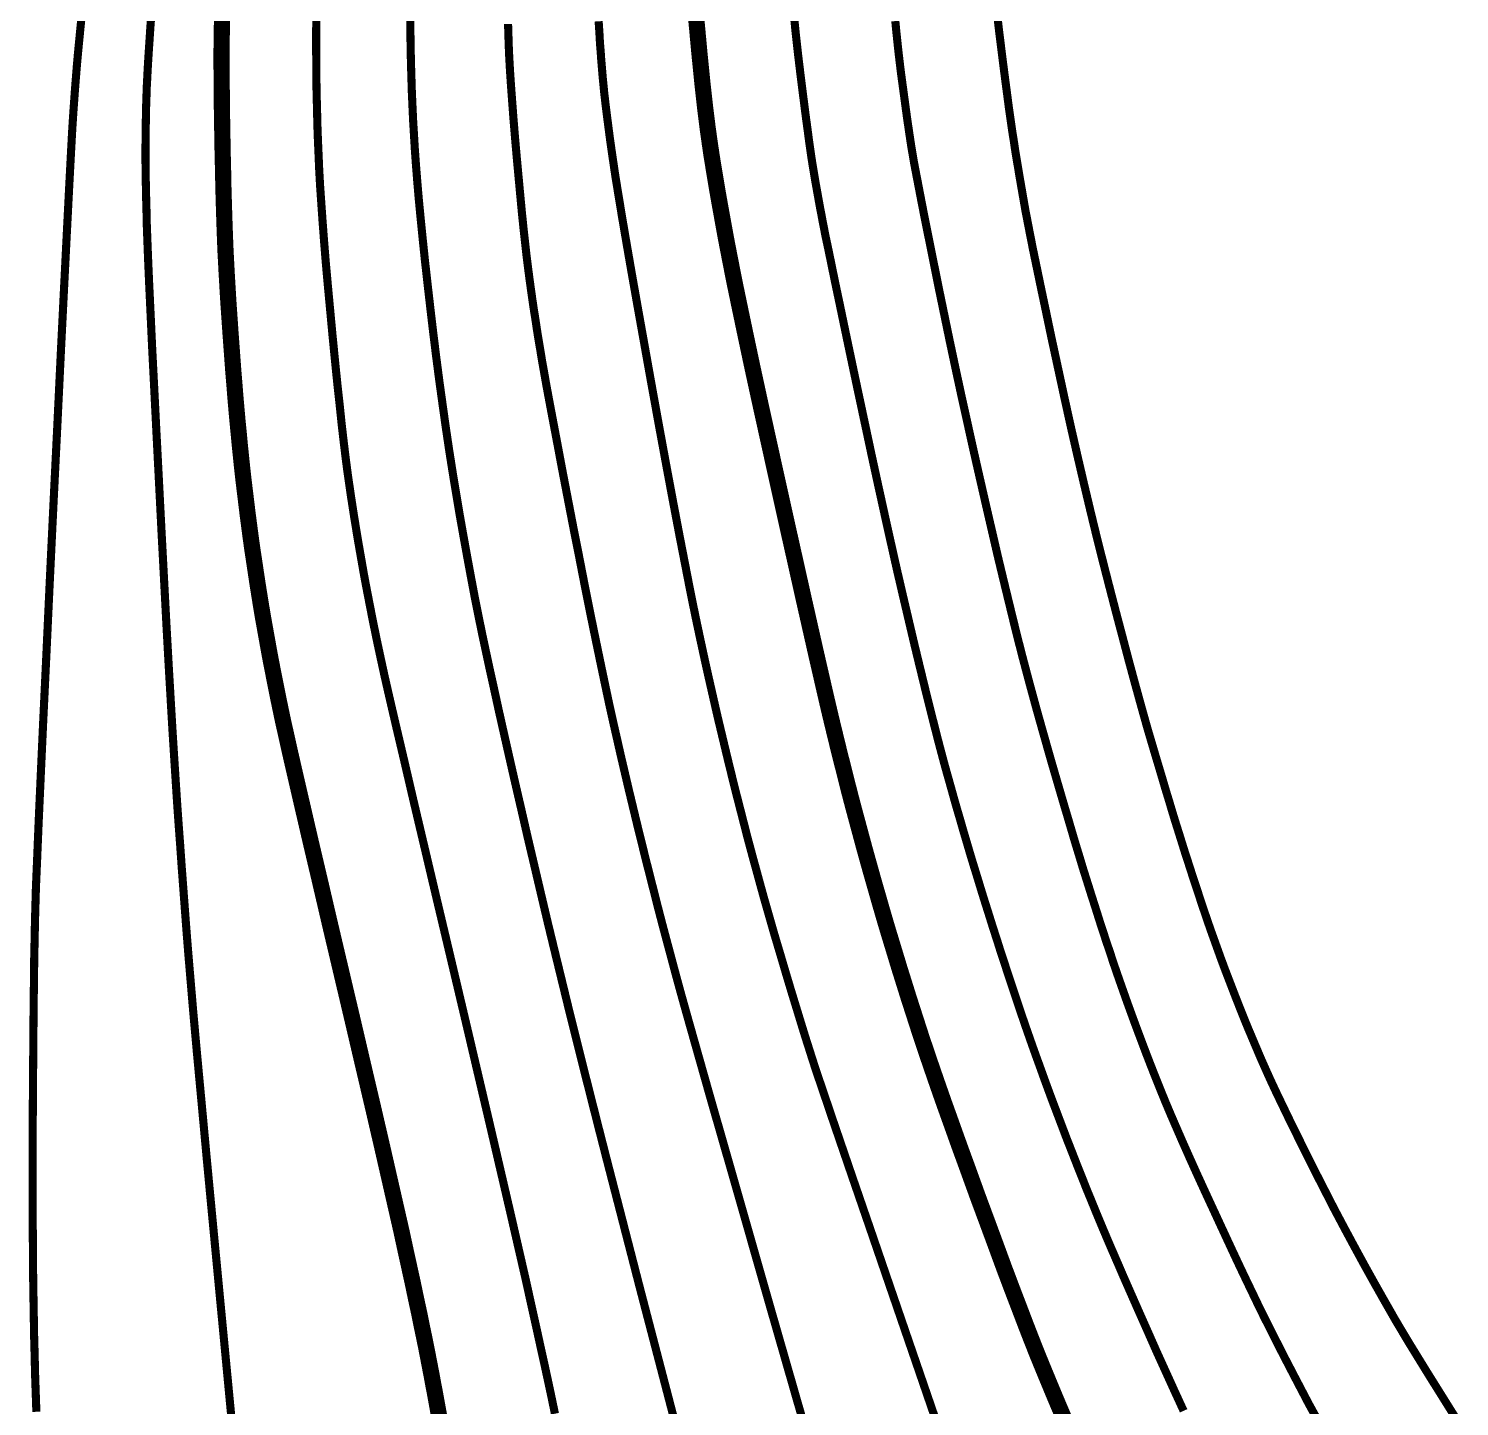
# Model space of a CAD drawing. Extents: x 36524600 to 36525730, y 2746759 to 2747713.
# Drawn here: x 36525081.64 to 36525094.89, y 2747604.37 to 2747617.13 of the extents above; entities that cross this region are included whole.
import ezdxf

# ---------------------------------------------------------------- set-up
doc = ezdxf.new("R2010")
doc.units = 0
doc.header["$LTSCALE"] = 1000
doc.header["$MEASUREMENT"] = 0
doc.layers.add('DGX', color=251, linetype='Continuous')

# ---------------------------------------------------------------- blocks, each defined once
blk = doc.blocks.new('dxt')
at = {"layer": 'DGX', "color": 253, "linetype": 'Continuous', "flags": 128}
for points, const_width in [([(36525085.446, 2747604.246), (36525085.431, 2747604.33), (36525085.416, 2747604.413), (36525085.401, 2747604.496), (36525085.385, 2747604.579), (36525085.37, 2747604.661), (36525085.354, 2747604.744), (36525085.338, 2747604.827), (36525085.321, 2747604.915), (36525085.301, 2747605.013), (36525085.278, 2747605.122), (36525085.254, 2747605.241), (36525085.226, 2747605.37), (36525085.197, 2747605.509), (36525085.164, 2747605.659), (36525085.129, 2747605.818), (36525085.089, 2747606.003), (36525085.038, 2747606.226), (36525084.978, 2747606.489), (36525084.909, 2747606.791), (36525084.83, 2747607.132), (36525084.741, 2747607.511), (36525084.643, 2747607.931), (36525084.535, 2747608.389), (36525084.428, 2747608.843), (36525084.333, 2747609.251), (36525084.248, 2747609.612), (36525084.175, 2747609.927), (36525084.113, 2747610.195), (36525084.062, 2747610.417), (36525084.023, 2747610.592), (36525083.994, 2747610.721), (36525083.972, 2747610.826), (36525083.95, 2747610.932), (36525083.929, 2747611.037), (36525083.908, 2747611.143), (36525083.887, 2747611.249), (36525083.867, 2747611.355), (36525083.848, 2747611.461), (36525083.829, 2747611.567), (36525083.81, 2747611.673), (36525083.792, 2747611.779), (36525083.775, 2747611.885), (36525083.758, 2747611.992), (36525083.742, 2747612.098), (36525083.726, 2747612.205), (36525083.71, 2747612.311), (36525083.695, 2747612.418), (36525083.681, 2747612.525), (36525083.667, 2747612.632), (36525083.654, 2747612.739), (36525083.641, 2747612.846), (36525083.628, 2747612.953), (36525083.616, 2747613.06), (36525083.605, 2747613.167), (36525083.594, 2747613.274), (36525083.584, 2747613.382), (36525083.573, 2747613.493), (36525083.563, 2747613.606), (36525083.553, 2747613.72), (36525083.544, 2747613.837), (36525083.534, 2747613.956), (36525083.525, 2747614.078), (36525083.516, 2747614.201), (36525083.507, 2747614.324), (36525083.499, 2747614.442), (36525083.491, 2747614.556), (36525083.484, 2747614.666), (36525083.478, 2747614.771), (36525083.472, 2747614.873), (36525083.467, 2747614.97), (36525083.462, 2747615.063), (36525083.458, 2747615.159), (36525083.454, 2747615.267), (36525083.45, 2747615.387), (36525083.446, 2747615.517), (36525083.442, 2747615.66), (36525083.439, 2747615.813), (36525083.435, 2747615.978), (36525083.432, 2747616.154), (36525083.429, 2747616.33), (36525083.427, 2747616.495), (36525083.426, 2747616.649), (36525083.425, 2747616.791), (36525083.425, 2747616.921), (36525083.426, 2747617.041), (36525083.428, 2747617.148), (36525083.43, 2747617.245)], 0.15), ([(36525086.512, 2747604.305), (36525086.484, 2747604.441), (36525086.452, 2747604.591), (36525086.417, 2747604.753), (36525086.378, 2747604.929), (36525086.337, 2747605.117), (36525086.292, 2747605.319), (36525086.241, 2747605.55), (36525086.177, 2747605.829), (36525086.102, 2747606.156), (36525086.015, 2747606.53), (36525085.917, 2747606.951), (36525085.807, 2747607.42), (36525085.686, 2747607.936), (36525085.553, 2747608.499), (36525085.421, 2747609.056), (36525085.304, 2747609.552), (36525085.201, 2747609.988), (36525085.114, 2747610.363), (36525085.04, 2747610.678), (36525084.981, 2747610.932), (36525084.937, 2747611.125), (36525084.908, 2747611.258), (36525084.886, 2747611.36), (36525084.864, 2747611.463), (36525084.843, 2747611.565), (36525084.822, 2747611.668), (36525084.802, 2747611.771), (36525084.782, 2747611.874), (36525084.762, 2747611.977), (36525084.743, 2747612.08), (36525084.725, 2747612.183), (36525084.707, 2747612.286), (36525084.689, 2747612.389), (36525084.672, 2747612.493), (36525084.655, 2747612.596), (36525084.639, 2747612.7), (36525084.623, 2747612.803), (36525084.608, 2747612.907), (36525084.592, 2747613.019), (36525084.575, 2747613.149), (36525084.557, 2747613.297), (36525084.538, 2747613.461), (36525084.519, 2747613.644), (36525084.497, 2747613.844), (36525084.475, 2747614.061), (36525084.452, 2747614.295), (36525084.43, 2747614.532), (36525084.409, 2747614.756), (36525084.39, 2747614.967), (36525084.374, 2747615.166), (36525084.36, 2747615.351), (36525084.348, 2747615.523), (36525084.337, 2747615.683), (36525084.329, 2747615.829), (36525084.323, 2747615.969), (36525084.317, 2747616.109), (36525084.312, 2747616.249), (36525084.309, 2747616.389), (36525084.305, 2747616.529), (36525084.303, 2747616.669), (36525084.302, 2747616.809), (36525084.301, 2747616.949), (36525084.301, 2747617.084), (36525084.302, 2747617.211)], 0.075), ([(36525083.545, 2747603.966), (36525083.476, 2747604.689), (36525083.406, 2747605.423), (36525083.343, 2747606.085), (36525083.287, 2747606.676), (36525083.239, 2747607.196), (36525083.197, 2747607.645), (36525083.163, 2747608.023), (36525083.137, 2747608.33), (36525083.117, 2747608.566), (36525083.101, 2747608.766), (36525083.086, 2747608.966), (36525083.071, 2747609.166), (36525083.056, 2747609.366), (36525083.042, 2747609.567), (36525083.027, 2747609.767), (36525083.013, 2747609.967), (36525083, 2747610.168), (36525082.986, 2747610.386), (36525082.97, 2747610.64), (36525082.953, 2747610.931), (36525082.934, 2747611.258), (36525082.914, 2747611.62), (36525082.893, 2747612.019), (36525082.87, 2747612.454), (36525082.846, 2747612.925), (36525082.822, 2747613.39), (36525082.801, 2747613.808), (36525082.782, 2747614.18), (36525082.767, 2747614.504), (36525082.754, 2747614.781), (36525082.744, 2747615.012), (36525082.737, 2747615.195), (36525082.732, 2747615.331), (36525082.73, 2747615.441), (36525082.727, 2747615.543), (36525082.725, 2747615.638), (36525082.723, 2747615.726), (36525082.722, 2747615.807), (36525082.721, 2747615.881), (36525082.721, 2747615.948), (36525082.721, 2747616.008), (36525082.721, 2747616.065), (36525082.722, 2747616.121), (36525082.722, 2747616.177), (36525082.723, 2747616.234), (36525082.724, 2747616.29), (36525082.725, 2747616.347), (36525082.726, 2747616.403), (36525082.728, 2747616.459), (36525082.73, 2747616.519), (36525082.732, 2747616.586), (36525082.736, 2747616.66), (36525082.74, 2747616.741), (36525082.745, 2747616.829), (36525082.751, 2747616.924), (36525082.758, 2747617.026), (36525082.765, 2747617.135), (36525082.773, 2747617.244)], 0.075), ([(36525082.129, 2747617.249), (36525082.118, 2747617.137), (36525082.107, 2747617.025), (36525082.096, 2747616.912), (36525082.086, 2747616.8), (36525082.077, 2747616.688), (36525082.068, 2747616.575), (36525082.06, 2747616.462), (36525082.052, 2747616.35), (36525082.042, 2747616.195), (36525082.029, 2747615.954), (36525082.012, 2747615.629), (36525081.991, 2747615.218), (36525081.966, 2747614.722), (36525081.937, 2747614.14), (36525081.905, 2747613.474), (36525081.868, 2747612.722), (36525081.832, 2747611.969), (36525081.801, 2747611.298), (36525081.773, 2747610.71), (36525081.75, 2747610.204), (36525081.731, 2747609.781), (36525081.717, 2747609.44), (36525081.706, 2747609.182), (36525081.701, 2747609.005), (36525081.697, 2747608.862), (36525081.694, 2747608.702), (36525081.69, 2747608.525), (36525081.688, 2747608.331), (36525081.685, 2747608.12), (36525081.683, 2747607.893), (36525081.681, 2747607.648), (36525081.679, 2747607.387), (36525081.677, 2747607.122), (36525081.676, 2747606.869), (36525081.676, 2747606.626), (36525081.676, 2747606.394), (36525081.676, 2747606.172), (36525081.677, 2747605.962), (36525081.679, 2747605.762), (36525081.68, 2747605.573), (36525081.683, 2747605.39), (36525081.686, 2747605.209), (36525081.689, 2747605.029), (36525081.694, 2747604.85), (36525081.698, 2747604.673), (36525081.704, 2747604.497), (36525081.71, 2747604.323)], 0.075), ([(36525087.661, 2747604.082), (36525087.54, 2747604.546), (36525087.417, 2747605.017), (36525087.301, 2747605.461), (36525087.194, 2747605.876), (36525087.094, 2747606.264), (36525087.001, 2747606.624), (36525086.916, 2747606.956), (36525086.839, 2747607.26), (36525086.769, 2747607.537), (36525086.703, 2747607.8), (36525086.638, 2747608.062), (36525086.574, 2747608.325), (36525086.51, 2747608.588), (36525086.446, 2747608.852), (36525086.384, 2747609.115), (36525086.322, 2747609.379), (36525086.26, 2747609.642), (36525086.201, 2747609.9), (36525086.144, 2747610.146), (36525086.091, 2747610.379), (36525086.041, 2747610.6), (36525085.994, 2747610.809), (36525085.951, 2747611.006), (36525085.91, 2747611.191), (36525085.873, 2747611.363), (36525085.837, 2747611.532), (36525085.802, 2747611.704), (36525085.767, 2747611.88), (36525085.733, 2747612.061), (36525085.699, 2747612.245), (36525085.665, 2747612.433), (36525085.631, 2747612.625), (36525085.598, 2747612.821), (36525085.565, 2747613.022), (36525085.533, 2747613.226), (36525085.502, 2747613.435), (36525085.472, 2747613.649), (36525085.442, 2747613.866), (36525085.413, 2747614.089), (36525085.385, 2747614.315), (36525085.358, 2747614.546), (36525085.332, 2747614.773), (36525085.308, 2747614.987), (36525085.287, 2747615.189), (36525085.268, 2747615.379), (36525085.251, 2747615.556), (36525085.237, 2747615.72), (36525085.225, 2747615.872), (36525085.215, 2747616.011), (36525085.207, 2747616.145), (36525085.199, 2747616.278), (36525085.193, 2747616.411), (36525085.187, 2747616.544), (36525085.183, 2747616.677), (36525085.179, 2747616.811), (36525085.176, 2747616.944), (36525085.174, 2747617.077), (36525085.173, 2747617.206)], 0.075), ([(36525089.042, 2747603.426), (36525088.761, 2747604.405), (36525088.511, 2747605.275), (36525088.294, 2747606.035), (36525088.108, 2747606.686), (36525087.953, 2747607.226), (36525087.831, 2747607.657), (36525087.74, 2747607.979), (36525087.681, 2747608.19), (36525087.638, 2747608.347), (36525087.596, 2747608.504), (36525087.554, 2747608.661), (36525087.512, 2747608.818), (36525087.471, 2747608.975), (36525087.431, 2747609.133), (36525087.391, 2747609.29), (36525087.351, 2747609.448), (36525087.312, 2747609.606), (36525087.273, 2747609.764), (36525087.235, 2747609.922), (36525087.197, 2747610.08), (36525087.16, 2747610.238), (36525087.123, 2747610.396), (36525087.087, 2747610.555), (36525087.051, 2747610.713), (36525087.014, 2747610.88), (36525086.975, 2747611.064), (36525086.933, 2747611.264), (36525086.888, 2747611.481), (36525086.84, 2747611.715), (36525086.79, 2747611.965), (36525086.738, 2747612.233), (36525086.682, 2747612.516), (36525086.628, 2747612.796), (36525086.579, 2747613.051), (36525086.536, 2747613.281), (36525086.497, 2747613.487), (36525086.463, 2747613.667), (36525086.434, 2747613.823), (36525086.411, 2747613.954), (36525086.392, 2747614.06), (36525086.377, 2747614.154), (36525086.361, 2747614.247), (36525086.346, 2747614.341), (36525086.332, 2747614.435), (36525086.317, 2747614.529), (36525086.303, 2747614.623), (36525086.29, 2747614.717), (36525086.277, 2747614.811), (36525086.264, 2747614.911), (36525086.25, 2747615.023), (36525086.236, 2747615.147), (36525086.221, 2747615.283), (36525086.206, 2747615.43), (36525086.191, 2747615.59), (36525086.175, 2747615.761), (36525086.158, 2747615.945), (36525086.142, 2747616.128), (36525086.128, 2747616.299), (36525086.116, 2747616.459), (36525086.105, 2747616.607), (36525086.096, 2747616.743), (36525086.089, 2747616.867), (36525086.084, 2747616.98), (36525086.081, 2747617.081), (36525086.078, 2747617.175)], 0.075), ([(36525090.349, 2747603.343), (36525090, 2747604.361), (36525089.699, 2747605.237), (36525089.448, 2747605.969), (36525089.245, 2747606.559), (36525089.092, 2747607.006), (36525088.989, 2747607.31), (36525088.934, 2747607.472), (36525088.903, 2747607.567), (36525088.869, 2747607.674), (36525088.831, 2747607.793), (36525088.791, 2747607.923), (36525088.748, 2747608.064), (36525088.701, 2747608.217), (36525088.652, 2747608.381), (36525088.6, 2747608.557), (36525088.546, 2747608.738), (36525088.494, 2747608.92), (36525088.442, 2747609.102), (36525088.392, 2747609.285), (36525088.342, 2747609.467), (36525088.293, 2747609.65), (36525088.246, 2747609.834), (36525088.199, 2747610.017), (36525088.153, 2747610.201), (36525088.108, 2747610.385), (36525088.064, 2747610.569), (36525088.02, 2747610.753), (36525087.978, 2747610.937), (36525087.936, 2747611.122), (36525087.895, 2747611.307), (36525087.855, 2747611.492), (36525087.813, 2747611.69), (36525087.767, 2747611.916), (36525087.718, 2747612.168), (36525087.664, 2747612.446), (36525087.606, 2747612.752), (36525087.544, 2747613.084), (36525087.478, 2747613.443), (36525087.408, 2747613.829), (36525087.34, 2747614.21), (36525087.278, 2747614.557), (36525087.223, 2747614.868), (36525087.175, 2747615.145), (36525087.134, 2747615.386), (36525087.1, 2747615.593), (36525087.072, 2747615.764), (36525087.052, 2747615.9), (36525087.035, 2747616.016), (36525087.02, 2747616.124), (36525087.007, 2747616.224), (36525086.995, 2747616.317), (36525086.984, 2747616.403), (36525086.975, 2747616.481), (36525086.967, 2747616.552), (36525086.961, 2747616.616), (36525086.955, 2747616.675), (36525086.95, 2747616.735), (36525086.945, 2747616.795), (36525086.94, 2747616.855), (36525086.936, 2747616.915), (36525086.931, 2747616.975), (36525086.927, 2747617.035), (36525086.924, 2747617.095), (36525086.92, 2747617.151), (36525086.917, 2747617.2)], 0.075), ([(36525091.282, 2747604.131), (36525091.146, 2747604.451), (36525091.046, 2747604.692), (36525090.98, 2747604.853), (36525090.929, 2747604.982), (36525090.873, 2747605.126), (36525090.812, 2747605.286), (36525090.745, 2747605.461), (36525090.673, 2747605.652), (36525090.597, 2747605.859), (36525090.515, 2747606.081), (36525090.427, 2747606.318), (36525090.341, 2747606.556), (36525090.26, 2747606.778), (36525090.186, 2747606.985), (36525090.117, 2747607.177), (36525090.055, 2747607.354), (36525089.999, 2747607.516), (36525089.949, 2747607.663), (36525089.905, 2747607.794), (36525089.865, 2747607.918), (36525089.825, 2747608.042), (36525089.785, 2747608.166), (36525089.746, 2747608.291), (36525089.707, 2747608.415), (36525089.669, 2747608.54), (36525089.631, 2747608.665), (36525089.593, 2747608.79), (36525089.556, 2747608.915), (36525089.52, 2747609.04), (36525089.484, 2747609.165), (36525089.448, 2747609.291), (36525089.413, 2747609.416), (36525089.378, 2747609.542), (36525089.344, 2747609.668), (36525089.31, 2747609.794), (36525089.276, 2747609.92), (36525089.243, 2747610.046), (36525089.211, 2747610.172), (36525089.179, 2747610.299), (36525089.147, 2747610.425), (36525089.116, 2747610.552), (36525089.085, 2747610.679), (36525089.055, 2747610.805), (36525089.021, 2747610.95), (36525088.98, 2747611.129), (36525088.931, 2747611.342), (36525088.875, 2747611.59), (36525088.811, 2747611.873), (36525088.74, 2747612.191), (36525088.661, 2747612.543), (36525088.575, 2747612.93), (36525088.489, 2747613.319), (36525088.41, 2747613.677), (36525088.339, 2747614.004), (36525088.276, 2747614.301), (36525088.22, 2747614.568), (36525088.171, 2747614.804), (36525088.131, 2747615.009), (36525088.097, 2747615.184), (36525088.069, 2747615.338), (36525088.043, 2747615.482), (36525088.019, 2747615.617), (36525087.998, 2747615.742), (36525087.979, 2747615.857), (36525087.962, 2747615.962), (36525087.948, 2747616.057), (36525087.936, 2747616.142), (36525087.925, 2747616.222), (36525087.915, 2747616.303), (36525087.905, 2747616.383), (36525087.896, 2747616.464), (36525087.887, 2747616.544), (36525087.878, 2747616.625), (36525087.87, 2747616.705), (36525087.862, 2747616.786), (36525087.854, 2747616.864), (36525087.847, 2747616.937), (36525087.841, 2747617.004), (36525087.835, 2747617.067), (36525087.83, 2747617.124), (36525087.825, 2747617.175), (36525087.821, 2747617.222)], 0.15), ([(36525092.334, 2747604.332), (36525092.249, 2747604.517), (36525092.165, 2747604.702), (36525092.081, 2747604.887), (36525091.999, 2747605.073), (36525091.919, 2747605.253), (36525091.845, 2747605.421), (36525091.776, 2747605.578), (36525091.713, 2747605.724), (36525091.655, 2747605.858), (36525091.603, 2747605.98), (36525091.556, 2747606.092), (36525091.515, 2747606.191), (36525091.477, 2747606.285), (36525091.438, 2747606.379), (36525091.401, 2747606.473), (36525091.363, 2747606.568), (36525091.326, 2747606.662), (36525091.289, 2747606.757), (36525091.252, 2747606.851), (36525091.216, 2747606.946), (36525091.18, 2747607.041), (36525091.144, 2747607.136), (36525091.108, 2747607.231), (36525091.073, 2747607.326), (36525091.038, 2747607.422), (36525091.004, 2747607.517), (36525090.969, 2747607.613), (36525090.935, 2747607.708), (36525090.901, 2747607.805), (36525090.866, 2747607.905), (36525090.831, 2747608.008), (36525090.795, 2747608.114), (36525090.759, 2747608.222), (36525090.722, 2747608.333), (36525090.685, 2747608.447), (36525090.646, 2747608.564), (36525090.609, 2747608.682), (36525090.571, 2747608.799), (36525090.535, 2747608.914), (36525090.499, 2747609.028), (36525090.464, 2747609.14), (36525090.43, 2747609.252), (36525090.396, 2747609.362), (36525090.363, 2747609.47), (36525090.331, 2747609.579), (36525090.299, 2747609.687), (36525090.268, 2747609.795), (36525090.236, 2747609.904), (36525090.205, 2747610.013), (36525090.175, 2747610.121), (36525090.144, 2747610.23), (36525090.114, 2747610.339), (36525090.083, 2747610.455), (36525090.049, 2747610.585), (36525090.013, 2747610.728), (36525089.973, 2747610.886), (36525089.931, 2747611.057), (36525089.886, 2747611.242), (36525089.838, 2747611.441), (36525089.788, 2747611.654), (36525089.735, 2747611.88), (36525089.68, 2747612.117), (36525089.624, 2747612.367), (36525089.566, 2747612.628), (36525089.506, 2747612.901), (36525089.444, 2747613.186), (36525089.381, 2747613.482), (36525089.315, 2747613.791), (36525089.252, 2747614.089), (36525089.196, 2747614.356), (36525089.147, 2747614.591), (36525089.104, 2747614.795), (36525089.069, 2747614.967), (36525089.04, 2747615.107), (36525089.017, 2747615.215), (36525089.002, 2747615.292), (36525088.99, 2747615.353), (36525088.979, 2747615.414), (36525088.967, 2747615.475), (36525088.956, 2747615.536), (36525088.945, 2747615.598), (36525088.934, 2747615.659), (36525088.923, 2747615.72), (36525088.913, 2747615.781), (36525088.902, 2747615.847), (36525088.89, 2747615.921), (36525088.878, 2747616.004), (36525088.865, 2747616.095), (36525088.852, 2747616.195), (36525088.837, 2747616.304), (36525088.822, 2747616.421), (36525088.806, 2747616.547), (36525088.79, 2747616.673), (36525088.776, 2747616.79), (36525088.763, 2747616.897), (36525088.752, 2747616.996), (36525088.742, 2747617.086), (36525088.734, 2747617.167), (36525088.727, 2747617.239)], 0.075), ([(36525093.564, 2747604.267), (36525093.492, 2747604.398), (36525093.446, 2747604.486), (36525093.4, 2747604.574), (36525093.354, 2747604.662), (36525093.308, 2747604.751), (36525093.262, 2747604.839), (36525093.217, 2747604.928), (36525093.172, 2747605.017), (36525093.127, 2747605.106), (36525093.079, 2747605.201), (36525093.027, 2747605.307), (36525092.971, 2747605.424), (36525092.909, 2747605.553), (36525092.842, 2747605.694), (36525092.771, 2747605.846), (36525092.695, 2747606.01), (36525092.614, 2747606.185), (36525092.533, 2747606.36), (36525092.458, 2747606.524), (36525092.389, 2747606.677), (36525092.326, 2747606.819), (36525092.269, 2747606.95), (36525092.217, 2747607.07), (36525092.171, 2747607.179), (36525092.131, 2747607.277), (36525092.094, 2747607.369), (36525092.057, 2747607.462), (36525092.021, 2747607.554), (36525091.985, 2747607.647), (36525091.95, 2747607.74), (36525091.915, 2747607.833), (36525091.88, 2747607.927), (36525091.846, 2747608.02), (36525091.812, 2747608.114), (36525091.779, 2747608.207), (36525091.746, 2747608.301), (36525091.713, 2747608.395), (36525091.681, 2747608.489), (36525091.65, 2747608.584), (36525091.618, 2747608.678), (36525091.587, 2747608.773), (36525091.557, 2747608.865), (36525091.529, 2747608.954), (36525091.502, 2747609.039), (36525091.476, 2747609.12), (36525091.452, 2747609.197), (36525091.429, 2747609.27), (36525091.407, 2747609.339), (36525091.387, 2747609.405), (36525091.367, 2747609.472), (36525091.344, 2747609.547), (36525091.319, 2747609.63), (36525091.292, 2747609.722), (36525091.263, 2747609.821), (36525091.231, 2747609.928), (36525091.197, 2747610.044), (36525091.161, 2747610.167), (36525091.124, 2747610.294), (36525091.087, 2747610.422), (36525091.051, 2747610.55), (36525091.015, 2747610.677), (36525090.979, 2747610.805), (36525090.944, 2747610.933), (36525090.909, 2747611.061), (36525090.875, 2747611.189), (36525090.839, 2747611.325), (36525090.8, 2747611.478), (36525090.758, 2747611.647), (36525090.713, 2747611.832), (36525090.664, 2747612.034), (36525090.612, 2747612.251), (36525090.558, 2747612.485), (36525090.5, 2747612.736), (36525090.441, 2747612.994), (36525090.383, 2747613.25), (36525090.327, 2747613.504), (36525090.271, 2747613.757), (36525090.217, 2747614.008), (36525090.164, 2747614.258), (36525090.113, 2747614.505), (36525090.062, 2747614.752), (36525090.015, 2747614.986), (36525089.973, 2747615.196), (36525089.935, 2747615.384), (36525089.903, 2747615.549), (36525089.876, 2747615.69), (36525089.853, 2747615.809), (36525089.835, 2747615.905), (36525089.823, 2747615.977), (36525089.812, 2747616.042), (36525089.801, 2747616.114), (36525089.789, 2747616.195), (36525089.776, 2747616.283), (36525089.763, 2747616.378), (36525089.749, 2747616.482), (36525089.734, 2747616.593), (36525089.718, 2747616.711), (36525089.703, 2747616.834), (36525089.689, 2747616.957), (36525089.676, 2747617.08), (36525089.664, 2747617.202)], 0.075), ([(36525094.85, 2747604.271), (36525094.606, 2747604.661), (36525094.42, 2747604.963), (36525094.293, 2747605.176), (36525094.196, 2747605.346), (36525094.1, 2747605.516), (36525094.005, 2747605.687), (36525093.912, 2747605.858), (36525093.819, 2747606.031), (36525093.728, 2747606.203), (36525093.639, 2747606.377), (36525093.55, 2747606.551), (36525093.465, 2747606.72), (36525093.387, 2747606.879), (36525093.314, 2747607.027), (36525093.248, 2747607.164), (36525093.187, 2747607.291), (36525093.133, 2747607.407), (36525093.086, 2747607.512), (36525093.044, 2747607.607), (36525093.006, 2747607.697), (36525092.968, 2747607.787), (36525092.93, 2747607.877), (36525092.893, 2747607.967), (36525092.857, 2747608.058), (36525092.821, 2747608.149), (36525092.786, 2747608.24), (36525092.751, 2747608.331), (36525092.716, 2747608.422), (36525092.682, 2747608.513), (36525092.649, 2747608.605), (36525092.616, 2747608.697), (36525092.583, 2747608.789), (36525092.551, 2747608.881), (36525092.52, 2747608.973), (36525092.489, 2747609.066), (36525092.459, 2747609.157), (36525092.429, 2747609.247), (36525092.401, 2747609.334), (36525092.374, 2747609.418), (36525092.347, 2747609.501), (36525092.322, 2747609.581), (36525092.298, 2747609.658), (36525092.274, 2747609.734), (36525092.25, 2747609.811), (36525092.225, 2747609.893), (36525092.199, 2747609.981), (36525092.17, 2747610.075), (36525092.141, 2747610.174), (36525092.11, 2747610.278), (36525092.077, 2747610.388), (36525092.043, 2747610.503), (36525092.006, 2747610.628), (36525091.966, 2747610.769), (36525091.923, 2747610.924), (36525091.876, 2747611.095), (36525091.826, 2747611.28), (36525091.773, 2747611.481), (36525091.716, 2747611.696), (36525091.656, 2747611.927), (36525091.594, 2747612.168), (36525091.532, 2747612.414), (36525091.471, 2747612.665), (36525091.41, 2747612.922), (36525091.349, 2747613.184), (36525091.288, 2747613.451), (36525091.228, 2747613.724), (36525091.168, 2747614.002), (36525091.11, 2747614.27), (36525091.059, 2747614.514), (36525091.013, 2747614.732), (36525090.973, 2747614.925), (36525090.938, 2747615.093), (36525090.91, 2747615.236), (36525090.887, 2747615.355), (36525090.869, 2747615.448), (36525090.855, 2747615.528), (36525090.841, 2747615.609), (36525090.827, 2747615.69), (36525090.813, 2747615.771), (36525090.8, 2747615.851), (36525090.786, 2747615.932), (36525090.773, 2747616.013), (36525090.761, 2747616.094), (36525090.747, 2747616.181), (36525090.733, 2747616.28), (36525090.717, 2747616.391), (36525090.701, 2747616.514), (36525090.683, 2747616.65), (36525090.664, 2747616.797), (36525090.644, 2747616.957), (36525090.623, 2747617.128), (36525090.603, 2747617.299)], 0.075)]:
    blk.add_lwpolyline(points, dxfattribs=dict(at, const_width=const_width))

msp = doc.modelspace()

# ---------------------------------------------------------------- block references
msp.add_blockref('dxt', (0, 0))

doc.saveas('drawing.dxf')
